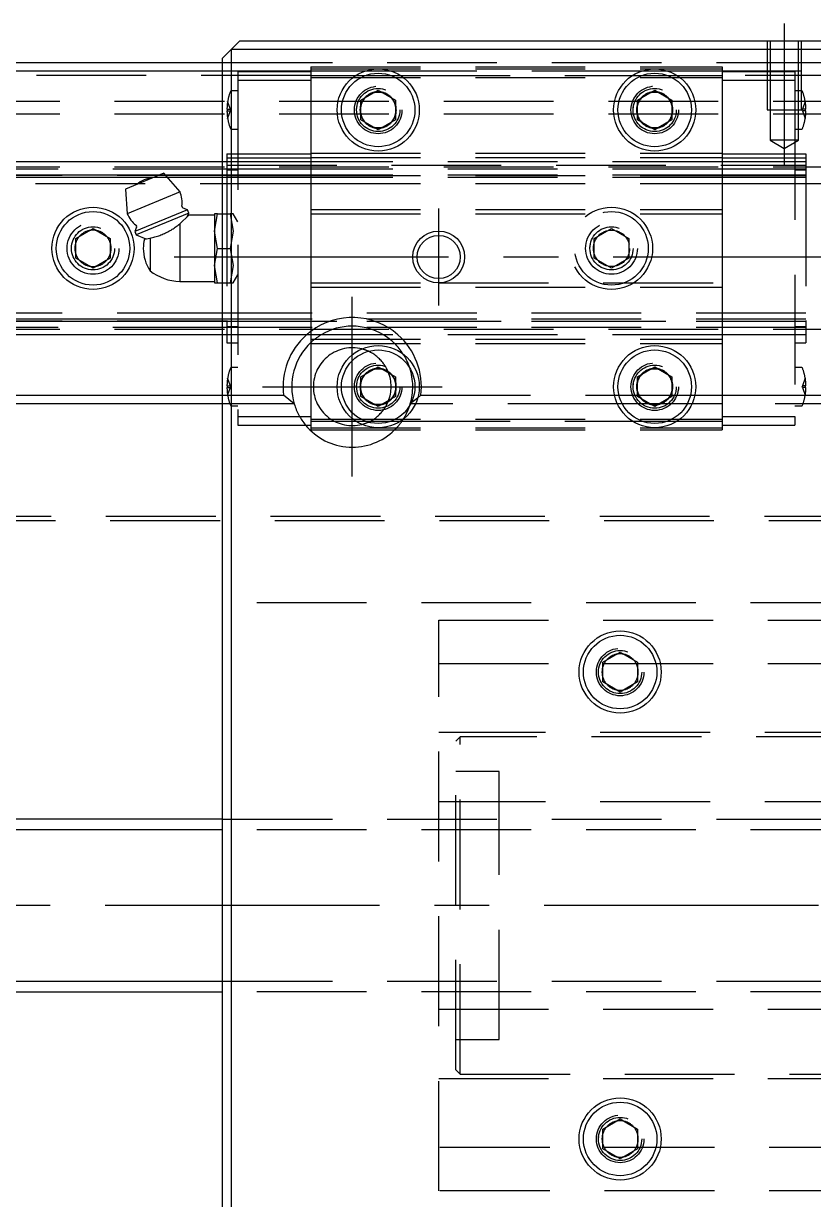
# Model space of a CAD drawing. Extents: x -13 to 750, y -368 to 120.
# Drawn here: x 132 to 223.4, y -34 to 102 of the extents above; entities that cross this region are included whole.
import ezdxf

# ---------------------------------------------------------------- set-up
doc = ezdxf.new("R2010")
doc.units = 0
doc.linetypes.add('CENTER', pattern=[50.8, 31.75, -6.35, 6.35, -6.35])
doc.linetypes.add('DASHED', pattern=[19.05, 12.7, -6.35])
doc.layers.get('0').update_dxf_attribs({"linetype": 'CONTINUOUS'})
doc.layers.add('CENTER', color=1, linetype='CENTER')

msp = doc.modelspace()

# ---------------------------------------------------------------- linework, layer by layer
at = {"color": 7, "linetype": 'CONTINUOUS'}
for p, q in [((156, 99), (157, 100)), ((157, 100), (303, 100)), ((155, 98), (156, 99)), ((155, -98), (155, 98)), ((304, 99), (156, 99)), ((156, 99), (156, -99)), ((2, 97.5), (155, 97.5)), ((155, 96.5), (1, 96.5)), ((171, 93.15), (173, 94.31)), ((173, 94.31), (175, 93.15)), ((203, 93.15), (205, 94.31)), ((205, 94.31), (207, 93.15)), ((171, 90.85), (171, 93.15)), ((175, 93.15), (175, 90.85)), ((203, 90.85), (203, 93.15)), ((207, 93.15), (207, 90.85)), ((173, 89.69), (171, 90.85)), ((175, 90.85), (173, 89.69)), ((205, 89.69), (203, 90.85)), ((207, 90.85), (205, 89.69)), ((155, 86), (0, 86)), ((147.73, 84.48), (0, 84.48)), ((148.2, 84.68), (143.77, 82.84)), ((150.07, 82.53), (148.2, 84.68)), ((155, 84.48), (148.37, 84.48)), ((147.05, 84.2), (0, 84.2)), ((155, 84.2), (148.62, 84.2)), ((143.77, 82.84), (143.97, 80)), ((150.07, 82.53), (143.97, 80)), ((150.93, 80.45), (144.83, 77.93)), ((150.93, 80.45), (150.42, 80.66)), ((151.08, 80.08), (150.93, 80.45)), ((151.08, 80.08), (144.98, 77.56)), ((150.04, 78.83), (151.08, 79.85)), ((150.9, 79.64), (151.08, 80.08)), ((154.04, 79.85), (151.08, 79.85)), ((154.4, 80), (154.04, 80)), ((154.04, 80), (154.04, 78)), ((154.04, 78), (154.4, 80)), ((154.4, 80), (155, 80)), ((138, 77.15), (140, 78.31)), ((140, 78.31), (142, 77.15)), ((145.04, 78.44), (144.83, 77.93)), ((144.83, 77.93), (144.98, 77.56)), ((144.98, 77.56), (146.1, 77.09)), ((147.73, 77.5), (147.86, 77.55)), ((147.86, 77.55), (148, 77.61)), ((148, 77.61), (148.13, 77.66)), ((148.13, 77.66), (148.26, 77.72)), ((148.26, 77.72), (148.39, 77.78)), ((148.39, 77.78), (148.52, 77.85)), ((148.52, 77.85), (148.66, 77.91)), ((148.66, 77.91), (148.79, 77.98)), ((148.79, 77.98), (148.91, 78.05)), ((148.91, 78.05), (149.04, 78.12)), ((149.04, 78.12), (149.16, 78.2)), ((149.16, 78.2), (149.28, 78.27)), ((149.28, 78.27), (149.4, 78.35)), ((149.4, 78.35), (149.52, 78.43)), ((149.52, 78.43), (149.63, 78.51)), ((149.63, 78.51), (149.74, 78.59)), ((149.74, 78.59), (149.84, 78.67)), ((149.84, 78.67), (149.95, 78.75)), ((149.95, 78.75), (150.04, 78.83)), ((150.04, 78.83), (150.04, 72.15)), ((154.4, 76), (154.04, 78)), ((154.04, 78), (154.04, 74)), ((138, 74.85), (138, 77.15)), ((142, 77.15), (142, 74.85)), ((145.94, 77.07), (146.6, 77.18)), ((146.6, 77.18), (146.74, 77.21)), ((146.6, 77.18), (146.6, 73.4)), ((146.74, 77.21), (146.88, 77.24)), ((146.88, 77.24), (147.02, 77.28)), ((147.02, 77.28), (147.17, 77.32)), ((147.17, 77.32), (147.32, 77.36)), ((147.32, 77.36), (147.47, 77.41)), ((147.47, 77.41), (147.6, 77.46)), ((147.6, 77.46), (147.73, 77.5)), ((140, 73.69), (138, 74.85)), ((142, 74.85), (140, 73.69)), ((154.04, 74), (154.4, 76)), ((154.4, 76), (155, 76)), ((154.04, 74), (154.04, 72)), ((154.4, 72), (154.04, 74)), ((150.04, 72.15), (154.04, 72.15)), ((154.04, 72), (154.4, 72)), ((154.4, 72), (155, 72)), ((155, 67.8), (0, 67.8)), ((155, 67.52), (0, 67.52)), ((155, 66), (0, 66)), ((171, 61.15), (173, 62.31)), ((173, 62.31), (175, 61.15)), ((203, 61.15), (205, 62.31)), ((205, 62.31), (207, 61.15)), ((171, 58.85), (171, 61.15)), ((175, 61.15), (175, 58.85)), ((203, 58.85), (203, 61.15)), ((207, 61.15), (207, 58.85)), ((57.94, 59), (155, 59)), ((173, 57.69), (171, 58.85)), ((175, 58.85), (173, 57.69)), ((205, 57.69), (203, 58.85)), ((207, 58.85), (205, 57.69)), ((155, 58), (56.71, 58)), ((199, 28.15), (201, 29.31)), ((201, 29.31), (203, 28.15)), ((199, 25.85), (199, 28.15)), ((203, 28.15), (203, 25.85)), ((201, 24.69), (199, 25.85)), ((203, 25.85), (201, 24.69)), ((155, 10), (28, 10)), ((28, -10), (155, -10)), ((199, -25.85), (201, -24.69)), ((201, -24.69), (203, -25.85)), ((199, -28.15), (199, -25.85)), ((203, -25.85), (203, -28.15)), ((201, -29.31), (199, -28.15)), ((203, -28.15), (201, -29.31))]:
    msp.add_line(p, q, dxfattribs=at)
at = {"color": 3, "linetype": 'DASHED'}
for p, q in [((218, 100), (218, 92)), ((218.35, 100), (218.35, 92)), ((221.65, 92), (221.65, 100)), ((222, 92), (222, 100)), ((155, 97.5), (218, 97.5)), ((165.2, 97), (212.8, 97)), ((165.2, 97), (165.2, 96)), ((165.2, 96.75), (212.8, 96.75)), ((212.8, 97), (212.8, 96)), ((218, 97.5), (222, 97.5)), ((222, 97.5), (238, 97.5)), ((165.2, 96), (0.5, 96)), ((165.2, 96.5), (155, 96.5)), ((156.77, 96.45), (165.2, 96.45)), ((156.77, 96.45), (156.77, 95.45)), ((156.77, 95.45), (165.2, 95.45)), ((156.77, 95.45), (156.77, 56.55)), ((171.48, 96.5), (165.2, 96.5)), ((165.2, 96), (170.44, 96)), ((165.2, 96), (165.2, 87)), ((165.2, 95.75), (212.8, 95.75)), ((170.44, 96), (171.56, 96)), ((174.52, 96.5), (171.48, 96.5)), ((171.56, 96), (174.44, 96)), ((174.44, 96), (175.56, 96)), ((203.48, 96.5), (174.52, 96.5)), ((175.56, 96), (202.44, 96)), ((202.44, 96), (203.56, 96)), ((206.52, 96.5), (203.48, 96.5)), ((203.56, 96), (206.44, 96)), ((206.44, 96), (207.56, 96)), ((212.8, 96.5), (206.52, 96.5)), ((207.56, 96), (212.8, 96)), ((218, 96.5), (212.8, 96.5)), ((212.8, 96.45), (218, 96.45)), ((247.2, 96), (212.8, 96)), ((212.8, 96), (212.8, 87)), ((212.8, 95.45), (218, 95.45)), ((222, 96.5), (218, 96.5)), ((218, 96.45), (221.23, 96.45)), ((218, 95.45), (221.23, 95.45)), ((221.23, 96.45), (221.23, 95.45)), ((221.23, 95.45), (221.23, 92)), ((238, 96.5), (222, 96.5)), ((156.77, 94.2), (155.99, 94.2)), ((222, 94.2), (221.23, 94.2)), ((222.01, 94.2), (222, 94.2)), ((460, 93), (0, 93)), ((155.9, 92.1), (155.58, 93)), ((222.42, 93), (222.1, 92.1)), ((460, 91.5), (0, 91.5)), ((155.58, 92.1), (155.5, 92.1)), ((155.5, 91.9), (155.58, 91.9)), ((155.58, 92.1), (155.9, 92.1)), ((155.58, 91.9), (155.58, 92.1)), ((155.58, 91), (155.9, 91.9)), ((155.58, 91.9), (155.9, 91.9)), ((155.9, 92.1), (155.94, 92)), ((155.9, 91.9), (155.94, 92)), ((170.5, 92), (170.53, 92.41)), ((202.5, 92), (202.53, 92.41)), ((218, 92), (222, 92)), ((218.35, 92), (218.35, 88.5)), ((221.23, 92), (221.23, 56.55)), ((221.65, 88.5), (221.65, 92)), ((222.1, 92.1), (222.06, 92)), ((222.1, 91.9), (222.06, 92)), ((222.42, 92.1), (222.1, 92.1)), ((222.1, 91.9), (222.42, 91)), ((222.42, 91.9), (222.1, 91.9)), ((222.5, 92.1), (222.42, 92.1)), ((222.42, 92.1), (222.42, 91.9)), ((222.42, 91.9), (222.5, 91.9)), ((155.99, 89.8), (156.77, 89.8)), ((221.23, 89.8), (222.01, 89.8)), ((218.35, 88.5), (220, 87.55)), ((221.65, 88.5), (218.35, 88.5)), ((220, 87.55), (221.65, 88.5)), ((155.5, 86), (155, 86)), ((155.5, 86.93), (156.77, 86.93)), ((155.5, 86.93), (155.5, 84.33)), ((155.5, 86.92), (156.77, 86.92)), ((155.5, 86.46), (156.77, 86.46)), ((165.2, 86), (155.5, 86)), ((156.77, 86.93), (165.2, 86.93)), ((156.77, 86.46), (165.2, 86.46)), ((165.2, 87), (165.2, 86.5)), ((165.2, 87), (212.8, 87)), ((165.2, 86.5), (165.2, 80.5)), ((165.2, 86.5), (212.8, 86.5)), ((212.8, 86), (165.2, 86)), ((212.8, 87), (212.8, 86.5)), ((212.8, 86.93), (221.23, 86.93)), ((212.8, 86.5), (212.8, 80.5)), ((212.8, 86.46), (221.23, 86.46)), ((222.5, 86), (212.8, 86)), ((221.23, 86.93), (222.5, 86.93)), ((221.23, 86.92), (222.5, 86.92)), ((221.23, 86.46), (222.5, 86.46)), ((222.5, 86.93), (222.5, 84.33)), ((237.5, 86), (222.5, 86)), ((460, 85.4), (0, 85.4)), ((155, 85.15), (0, 85.15)), ((155.5, 84.42), (0, 84.42)), ((148.37, 84.48), (147.73, 84.48)), ((155.5, 85.15), (155, 85.15)), ((155.5, 84.48), (155, 84.48)), ((155.5, 85.6), (222.5, 85.6)), ((165.2, 85.15), (155.5, 85.15)), ((155.5, 85.08), (156.77, 85.08)), ((165.2, 84.48), (155.5, 84.48)), ((155.5, 84.42), (165.2, 84.42)), ((155.5, 84.33), (155.5, 67.67)), ((212.8, 85.15), (165.2, 85.15)), ((212.8, 84.48), (165.2, 84.48)), ((165.2, 84.42), (212.8, 84.42)), ((222.5, 85.15), (212.8, 85.15)), ((222.5, 84.48), (212.8, 84.48)), ((212.8, 84.42), (222.5, 84.42)), ((221.23, 85.08), (222.5, 85.08)), ((237.5, 85.15), (222.5, 85.15)), ((237.5, 84.48), (222.5, 84.48)), ((237.5, 84.42), (222.5, 84.42)), ((222.5, 84.33), (222.5, 67.67)), ((0, 83.5), (155.5, 83.5)), ((148.62, 84.2), (147.05, 84.2)), ((155.5, 84.2), (155, 84.2)), ((165.2, 84.2), (155.5, 84.2)), ((155.5, 83.5), (165.2, 83.5)), ((212.8, 84.2), (165.2, 84.2)), ((165.2, 83.5), (212.8, 83.5)), ((222.5, 84.2), (212.8, 84.2)), ((212.8, 83.5), (222.5, 83.5)), ((237.5, 84.2), (222.5, 84.2)), ((222.5, 83.5), (237.5, 83.5)), ((165.2, 80.5), (212.8, 80.5)), ((165.2, 80.5), (165.2, 80)), ((212.8, 80.5), (212.8, 80)), ((155, 80), (155.87, 80)), ((156.22, 80), (155.87, 80)), ((155.87, 80), (156.22, 78)), ((156.77, 79.06), (156.22, 80)), ((165.2, 80), (165.2, 72)), ((165.2, 80), (212.8, 80)), ((212.8, 80), (212.8, 72)), ((156.22, 78), (155.87, 76)), ((198, 77.15), (200, 78.31)), ((200, 78.31), (202, 77.15)), ((137.5, 76), (137.53, 76.37)), ((197.5, 76), (197.53, 76.41)), ((198, 74.85), (198, 77.15)), ((202, 77.15), (202, 74.85)), ((155, 76), (155.87, 76)), ((155.87, 76), (156.22, 74)), ((200, 73.69), (198, 74.85)), ((202, 74.85), (200, 73.69)), ((156.22, 74), (155.87, 72)), ((156.22, 72), (156.77, 72.94)), ((155, 72), (155.87, 72)), ((155.87, 72), (156.22, 72)), ((165.2, 72), (180, 72)), ((165.2, 72), (165.2, 71.5)), ((165.2, 71.5), (165.2, 65.5)), ((165.2, 71.5), (212.8, 71.5)), ((180, 72), (212.8, 72)), ((212.8, 72), (212.8, 71.5)), ((212.8, 71.5), (212.8, 65.5)), ((155.5, 68.5), (0, 68.5)), ((222.5, 68.5), (155.5, 68.5)), ((237.5, 68.5), (222.5, 68.5)), ((155.5, 67.58), (0, 67.58)), ((155, 66.85), (0, 66.85)), ((155.5, 67.8), (155, 67.8)), ((155.5, 67.52), (155, 67.52)), ((155.5, 66.85), (155, 66.85)), ((222.5, 67.8), (155.5, 67.8)), ((155.5, 67.67), (155.5, 65.07)), ((155.5, 67.58), (222.5, 67.58)), ((222.5, 67.52), (155.5, 67.52)), ((156.77, 66.92), (155.5, 66.92)), ((222.5, 66.85), (155.5, 66.85)), ((222.5, 66.92), (221.23, 66.92)), ((237.5, 67.8), (222.5, 67.8)), ((222.5, 67.67), (222.5, 65.07)), ((237.5, 67.58), (222.5, 67.58)), ((237.5, 67.52), (222.5, 67.52)), ((237.5, 66.85), (222.5, 66.85)), ((460, 66.6), (0, 66.6)), ((155.5, 66), (155, 66)), ((165.2, 66), (155.5, 66)), ((212.8, 66), (165.2, 66)), ((165.2, 65.5), (212.8, 65.5)), ((165.2, 65.5), (165.2, 65)), ((222.5, 66), (212.8, 66)), ((212.8, 65.5), (212.8, 65)), ((237.5, 66), (222.5, 66)), ((155.5, 65.08), (156.77, 65.08)), ((155.5, 65.07), (156.77, 65.07)), ((165.2, 65), (212.8, 65)), ((165.2, 65), (165.2, 56)), ((212.8, 65), (212.8, 56)), ((221.23, 65.08), (222.5, 65.08)), ((221.23, 65.07), (222.5, 65.07)), ((156.77, 62.2), (155.99, 62.2)), ((222.01, 62.2), (221.23, 62.2)), ((155.58, 60.1), (155.5, 60.1)), ((155.5, 59.9), (155.58, 59.9)), ((155.9, 60.1), (155.58, 61)), ((155.58, 60.1), (155.9, 60.1)), ((155.58, 59.9), (155.58, 60.1)), ((155.58, 59), (155.9, 59.9)), ((155.58, 59.9), (155.9, 59.9)), ((155.9, 60.1), (155.94, 60)), ((155.9, 59.9), (155.94, 60)), ((170.5, 60), (170.53, 60.41)), ((202.5, 60), (202.53, 60.41)), ((222.1, 60.1), (222.06, 60)), ((222.1, 59.9), (222.06, 60)), ((222.42, 61), (222.1, 60.1)), ((222.42, 60.1), (222.1, 60.1)), ((222.1, 59.9), (222.42, 59)), ((222.42, 59.9), (222.1, 59.9)), ((222.5, 60.1), (222.42, 60.1)), ((222.42, 60.1), (222.42, 59.9)), ((222.42, 59.9), (222.5, 59.9)), ((155, 59), (162.06, 59)), ((163.29, 58), (162.06, 59)), ((177.56, 58.68), (176.71, 58)), ((177.94, 59), (177.56, 58.68)), ((177.94, 59), (200.36, 59)), ((200.36, 59), (200.87, 59)), ((200.87, 59), (202.44, 59)), ((202.44, 59), (202.71, 59)), ((202.71, 59), (203, 59)), ((203, 59), (203.15, 59)), ((203.15, 59), (203.2, 59)), ((203.2, 59), (206.8, 59)), ((206.8, 59), (206.85, 59)), ((206.85, 59), (207, 59)), ((207, 59), (207.29, 59)), ((207.29, 59), (207.56, 59)), ((207.56, 59), (209.13, 59)), ((209.13, 59), (209.64, 59)), ((209.64, 59), (212.8, 59)), ((212.8, 59), (250.36, 59)), ((163.29, 58), (155, 58)), ((155.99, 57.8), (156.77, 57.8)), ((176.75, 58), (176.71, 58)), ((177.31, 58), (176.75, 58)), ((200.69, 58), (177.31, 58)), ((201.25, 58), (200.69, 58)), ((203.11, 58), (201.25, 58)), ((203.5, 58), (203.11, 58)), ((204.36, 58), (203.5, 58)), ((204.46, 58), (204.36, 58)), ((204.5, 58), (204.46, 58)), ((205.5, 58), (204.5, 58)), ((205.54, 58), (205.5, 58)), ((205.64, 58), (205.54, 58)), ((206.5, 58), (205.64, 58)), ((206.89, 58), (206.5, 58)), ((208.75, 58), (206.89, 58)), ((209.31, 58), (208.75, 58)), ((212.8, 58), (209.31, 58)), ((250.69, 58), (212.8, 58)), ((221.23, 57.8), (222.01, 57.8)), ((156.77, 56.55), (156.77, 55.55)), ((156.77, 56.55), (165.2, 56.55)), ((165.2, 56.25), (212.8, 56.25)), ((165.2, 56), (165.2, 55)), ((165.2, 56), (170.44, 56)), ((170.44, 56), (171.56, 56)), ((171.56, 56), (174.44, 56)), ((174.44, 56), (175.56, 56)), ((175.56, 56), (202.44, 56)), ((202.44, 56), (203.56, 56)), ((203.56, 56), (206.44, 56)), ((206.44, 56), (207.56, 56)), ((207.56, 56), (212.8, 56)), ((212.8, 56.55), (221.23, 56.55)), ((212.8, 56), (212.8, 55)), ((221.23, 56.55), (221.23, 55.55)), ((156.77, 55.55), (165.2, 55.55)), ((165.2, 55.25), (212.8, 55.25)), ((165.2, 55), (212.8, 55)), ((212.8, 55.55), (221.23, 55.55)), ((459, 45), (1, 45)), ((459.5, 44.5), (0.5, 44.5)), ((305, 35), (155, 35)), ((180, -33), (180, 33)), ((180, 33), (250, 33)), ((180, 28), (250, 28)), ((198.5, 27), (198.51, 27.25)), ((249.5, 20), (180, 20)), ((182.5, 19.5), (182, 19)), ((248.5, 19.5), (182.5, 19.5)), ((182.5, -19.5), (182.5, 19.5)), ((182, -19), (182, 19)), ((187, 15.5), (182, 15.5)), ((187, -15.5), (187, 15.5)), ((249.5, 12), (180, 12)), ((155, 10), (305, 10)), ((305, 8.75), (155, 8.75)), ((155, -8.75), (305, -8.75)), ((305, -10), (155, -10)), ((180, -12), (249.5, -12)), ((182, -15.5), (187, -15.5)), ((182, -19), (182.5, -19.5)), ((180, -20), (249.5, -20)), ((182.5, -19.5), (248.5, -19.5)), ((198.5, -27), (198.52, -26.7)), ((250, -28), (180, -28)), ((250, -33), (180, -33))]:
    msp.add_line(p, q, dxfattribs=at)
at = {"color": 3, "linetype": 'CONTINUOUS'}
for p, q in [((155, 8.75), (28, 8.75)), ((28, -8.75), (155, -8.75))]:
    msp.add_line(p, q, dxfattribs=at)
at = {"color": 7, "linetype": 'CONTINUOUS'}
for centre, radius in [((173, 92), 4.75), ((205, 92), 4.75), ((173, 92), 4.25), ((205, 92), 4.25), ((140, 76), 4.75), ((140, 76), 4.25), ((180, 75), 2.5), ((173, 60), 4.75), ((173, 60), 4.25), ((205, 60), 4.75), ((205, 60), 4.25), ((201, 27), 4.75), ((201, 27), 4.25), ((201, -27), 4.75), ((201, -27), 4.25)]:
    msp.add_circle(centre, radius, dxfattribs=at)
at = {"color": 3, "linetype": 'DASHED'}
for centre, radius in [((173, 92), 2.75), ((173, 92), 2.5), ((173, 92), 2.07), ((205, 92), 2.75), ((205, 92), 2.5), ((205, 92), 2.07), ((200, 76), 4.75), ((200, 76), 4.25), ((140, 76), 3), ((200, 76), 3), ((140, 76), 2.5), ((200, 76), 2.5), ((200, 76), 2.1), ((173, 60), 2.75), ((205, 60), 2.75), ((173, 60), 2.5), ((173, 60), 2.07), ((205, 60), 2.5), ((205, 60), 2.07), ((201, 27), 2.75), ((201, 27), 2.5), ((201, -27), 2.75), ((201, -27), 2.5)]:
    msp.add_circle(centre, radius, dxfattribs=at)
at = {"color": 3, "linetype": 'CONTINUOUS'}
msp.add_circle((180, 75), 3, dxfattribs=at)
at = {"color": 3, "linetype": 'DASHED'}
for centre, radius, start, end in [((161.5, 92), 6, 159.1494, 170.4059), ((155.99, 94.1), 0.1, 90, 159.1494), ((173, 92), 2.1, 102.2472, 137.7528), ((173, 92), 2.06, 105.9141, 134.0859), ((173, 92), 2.06, 74.0859, 105.9141), ((173, 92), 2.1, 77.7528, 102.2472), ((173, 92), 2.1, 42.2472, 77.7528), ((173, 92), 2.06, 45.9141, 74.0859), ((205, 92), 2.1, 102.2472, 137.7528), ((205, 92), 2.06, 105.9141, 134.0859), ((205, 92), 2.06, 74.0859, 105.9141), ((205, 92), 2.1, 77.7528, 102.2472), ((205, 92), 2.1, 42.2472, 77.7528), ((205, 92), 2.06, 45.9141, 74.0859), ((222.01, 94.1), 0.1, 20.8506, 90), ((216.5, 92), 6, 9.5941, 20.8506), ((161.5, 92), 6, 170.4203, 179.0449), ((173, 92), 2.1, 162.2472, 180), ((173, 92), 2.06, 165.9141, 194.0859), ((173, 92), 2.06, 134.0859, 165.9141), ((173, 92), 2.1, 137.7528, 162.2472), ((173, 92), 2.06, 14.0859, 45.9141), ((173, 92), 2.1, 17.7528, 42.2472), ((173, 92), 2.1, 342.2472, 17.7528), ((173, 92), 2.06, 0, 14.0859), ((205, 92), 2.1, 162.2472, 180), ((205, 92), 2.06, 165.9141, 194.0859), ((205, 92), 2.06, 134.0859, 165.9141), ((205, 92), 2.1, 137.7528, 162.2472), ((205, 92), 2.06, 14.0859, 45.9141), ((205, 92), 2.1, 17.7528, 42.2472), ((205, 92), 2.1, 342.2472, 17.7528), ((205, 92), 2.06, 0, 14.0859), ((216.5, 92), 6, 0.9551, 9.5797), ((161.5, 92), 6, 180.9551, 189.5797), ((173, 92), 2.1, 180, 197.7528), ((173, 92), 2.06, 194.0859, 225.9141), ((173, 92), 2.1, 197.7528, 222.2472), ((173, 92), 2.06, 314.0859, 345.9141), ((173, 92), 2.1, 317.7528, 342.2472), ((173, 92), 2.06, 345.9141, 0), ((205, 92), 2.1, 180, 197.7528), ((205, 92), 2.06, 194.0859, 225.9141), ((205, 92), 2.1, 197.7528, 222.2472), ((205, 92), 2.06, 314.0859, 345.9141), ((205, 92), 2.1, 317.7528, 342.2472), ((205, 92), 2.06, 345.9141, 0), ((216.5, 92), 6, 350.4203, 359.0449), ((161.5, 92), 6, 189.5941, 200.8506), ((155.99, 89.9), 0.1, 200.8506, 270), ((173, 92), 2.1, 222.2472, 257.7528), ((173, 92), 2.06, 225.9141, 254.0859), ((173, 92), 2.06, 254.0859, 285.9141), ((173, 92), 2.1, 257.7528, 282.2472), ((173, 92), 2.1, 282.2472, 317.7528), ((173, 92), 2.06, 285.9141, 314.0859), ((205, 92), 2.1, 222.2472, 257.7528), ((205, 92), 2.06, 225.9141, 254.0859), ((205, 92), 2.06, 254.0859, 285.9141), ((205, 92), 2.1, 257.7528, 282.2472), ((205, 92), 2.1, 282.2472, 317.7528), ((205, 92), 2.06, 285.9141, 314.0859), ((222.01, 89.9), 0.1, 270, 339.1494), ((216.5, 92), 6, 339.1494, 350.4059), ((140, 76), 2.1, 102.2472, 137.7528), ((140, 76), 2.1, 77.7528, 102.2472), ((140, 76), 2.1, 42.2472, 77.7528), ((140, 76), 2.1, 162.2472, 180), ((140, 76), 2.1, 137.7528, 162.2472), ((140, 76), 2.1, 17.7528, 42.2472), ((140, 76), 2.1, 342.2472, 17.7528), ((140, 76), 2.1, 180, 197.7528), ((140, 76), 2.1, 197.7528, 222.2472), ((140, 76), 2.1, 317.7528, 342.2472), ((140, 76), 2.1, 222.2472, 257.7528), ((140, 76), 2.1, 257.7528, 282.2472), ((140, 76), 2.1, 282.2472, 317.7528), ((170, 60), 8, 48.5904, 126.8699), ((170, 60), 7, 58.9973, 121.0027), ((170, 60), 8, 131.4096, 187.1808), ((170, 60), 8, 126.8699, 131.4096), ((170, 60), 7, 121.0027, 133.2918), ((170, 60), 7, 32.4617, 58.9973), ((170, 60), 8, 352.8192, 48.5904), ((170, 60), 7, 133.2918, 196.6015), ((170, 60), 4.5, 75.6594, 180), ((170, 60), 4.5, 65.5215, 75.6594), ((170, 60), 4.5, 36.5593, 65.5215), ((170, 60), 4.5, 31.5863, 36.5593), ((170, 60), 7, 18.0303, 32.4617), ((161.5, 60), 6, 159.1494, 170.4059), ((155.99, 62.1), 0.1, 90, 159.1494), ((173, 60), 2.06, 134.0859, 165.9141), ((173, 60), 2.1, 137.7528, 162.2472), ((173, 60), 2.1, 102.2472, 137.7528), ((173, 60), 2.06, 105.9141, 134.0859), ((173, 60), 2.06, 74.0859, 105.9141), ((173, 60), 2.1, 77.7528, 102.2472), ((173, 60), 2.1, 42.2472, 77.7528), ((173, 60), 2.06, 45.9141, 74.0859), ((170, 60), 4.5, 22.202, 31.5863), ((170, 60), 4.5, 337.798, 22.202), ((173, 60), 2.06, 14.0859, 45.9141), ((173, 60), 2.1, 17.7528, 42.2472), ((170, 60), 7, 343.3985, 18.0303), ((205, 60), 2.06, 134.0859, 165.9141), ((205, 60), 2.1, 137.7528, 162.2472), ((205, 60), 2.1, 102.2472, 137.7528), ((205, 60), 2.06, 105.9141, 134.0859), ((205, 60), 2.06, 74.0859, 105.9141), ((205, 60), 2.1, 77.7528, 102.2472), ((205, 60), 2.1, 42.2472, 77.7528), ((205, 60), 2.06, 45.9141, 74.0859), ((205, 60), 2.06, 14.0859, 45.9141), ((205, 60), 2.1, 17.7528, 42.2472), ((222.01, 62.1), 0.1, 20.8506, 90), ((216.5, 60), 6, 9.5941, 20.8506), ((161.5, 60), 6, 170.4203, 179.0449), ((161.5, 60), 6, 180.9551, 189.5797), ((170, 60), 4.5, 180, 284.3406), ((173, 60), 2.1, 162.2472, 180), ((173, 60), 2.1, 180, 197.7528), ((173, 60), 2.06, 165.9141, 194.0859), ((173, 60), 2.1, 342.2472, 17.7528), ((173, 60), 2.06, 0, 14.0859), ((173, 60), 2.06, 345.9141, 0), ((205, 60), 2.1, 162.2472, 180), ((205, 60), 2.1, 180, 197.7528), ((205, 60), 2.06, 165.9141, 194.0859), ((205, 60), 2.1, 342.2472, 17.7528), ((205, 60), 2.06, 0, 14.0859), ((205, 60), 2.06, 345.9141, 0), ((216.5, 60), 6, 0.9551, 9.5797), ((216.5, 60), 6, 350.4203, 359.0449), ((161.5, 60), 6, 189.5941, 200.8506), ((173, 60), 2.06, 194.0859, 225.9141), ((173, 60), 2.1, 197.7528, 222.2472), ((173, 60), 2.1, 222.2472, 257.7528), ((173, 60), 2.06, 225.9141, 254.0859), ((173, 60), 2.1, 282.2472, 317.7528), ((173, 60), 2.06, 285.9141, 314.0859), ((173, 60), 2.06, 314.0859, 345.9141), ((173, 60), 2.1, 317.7528, 342.2472), ((205, 60), 2.06, 194.0859, 225.9141), ((205, 60), 2.1, 197.7528, 222.2472), ((205, 60), 2.1, 222.2472, 257.7528), ((205, 60), 2.06, 225.9141, 254.0859), ((205, 60), 2.1, 282.2472, 317.7528), ((205, 60), 2.06, 285.9141, 314.0859), ((205, 60), 2.06, 314.0859, 345.9141), ((205, 60), 2.1, 317.7528, 342.2472), ((216.5, 60), 6, 339.1494, 350.4059), ((155.99, 57.9), 0.1, 200.8506, 270), ((170, 60), 7, 196.6015, 219.473), ((170, 60), 4.5, 294.4785, 323.4407), ((173, 60), 2.06, 254.0859, 285.9141), ((173, 60), 2.1, 257.7528, 282.2472), ((170, 60), 4.5, 323.4407, 328.4137), ((170, 60), 4.5, 328.4137, 337.798), ((170, 60), 7, 327.5383, 341.9697), ((170, 60), 7, 341.9697, 343.3985), ((205, 60), 2.06, 254.0859, 285.9141), ((205, 60), 2.1, 257.7528, 282.2472), ((222.01, 57.9), 0.1, 270, 339.1494), ((170, 60), 4.5, 284.3406, 294.4785), ((170, 60), 7, 314.4153, 327.5383), ((170, 60), 7, 219.473, 314.4153), ((201, 27), 2.1, 102.2472, 137.7528), ((201, 27), 2.1, 77.7528, 102.2472), ((201, 27), 2.1, 42.2472, 77.7528), ((201, 27), 2.1, 162.2472, 180), ((201, 27), 2.1, 137.7528, 162.2472), ((201, 27), 2.1, 17.7528, 42.2472), ((201, 27), 2.1, 342.2472, 17.7528), ((201, 27), 2.1, 180, 197.7528), ((201, 27), 2.1, 197.7528, 222.2472), ((201, 27), 2.1, 317.7528, 342.2472), ((201, 27), 2.1, 222.2472, 257.7528), ((201, 27), 2.1, 257.7528, 282.2472), ((201, 27), 2.1, 282.2472, 317.7528), ((201, -27), 2.1, 137.7528, 162.2472), ((201, -27), 2.1, 102.2472, 137.7528), ((201, -27), 2.1, 77.7528, 102.2472), ((201, -27), 2.1, 42.2472, 77.7528), ((201, -27), 2.1, 17.7528, 42.2472), ((201, -27), 2.1, 162.2472, 180), ((201, -27), 2.1, 180, 197.7528), ((201, -27), 2.1, 342.2472, 17.7528), ((201, -27), 2.1, 197.7528, 222.2472), ((201, -27), 2.1, 222.2472, 257.7528), ((201, -27), 2.1, 282.2472, 317.7528), ((201, -27), 2.1, 317.7528, 342.2472), ((201, -27), 2.1, 257.7528, 282.2472)]:
    msp.add_arc(centre, radius, start, end, dxfattribs=at)
at = {"color": 7, "linetype": 'CONTINUOUS'}
for centre, radius, start, end in [((147.15, 80.95), 3.2, 112.5, 130.7094), ((147.15, 80.95), 3.2, 94.2906, 112.5), ((147.02, 81.27), 3.3, 353.1639, 22.4998), ((150.49, 80.85), 0.2, 173.1612, 247.4985), ((147.02, 81.27), 3.3, 202.5002, 231.8361), ((144.86, 78.51), 0.2, 337.5015, 51.8388), ((150.52, 76), 4.7, 166.8211, 179.9998), ((150.52, 76), 4.7, 180.0002, 213.5861), ((150.27, 78.15), 6, 232.2738, 267.8214)]:
    msp.add_arc(centre, radius, start, end, dxfattribs=at)
at = {"layer": 'CENTER', "color": 1, "linetype": 'CENTER'}
for p, q in [((220, 102), (220, 85.55)), ((180, 69.4), (180, 80.6)), ((149.4, 75), (310.6, 75)), ((170, 49.6), (170, 70.4)), ((159.6, 60), (180.4, 60)), ((528.75, 0), (-12.68, 0))]:
    msp.add_line(p, q, dxfattribs=at)

doc.saveas('drawing.dxf')
